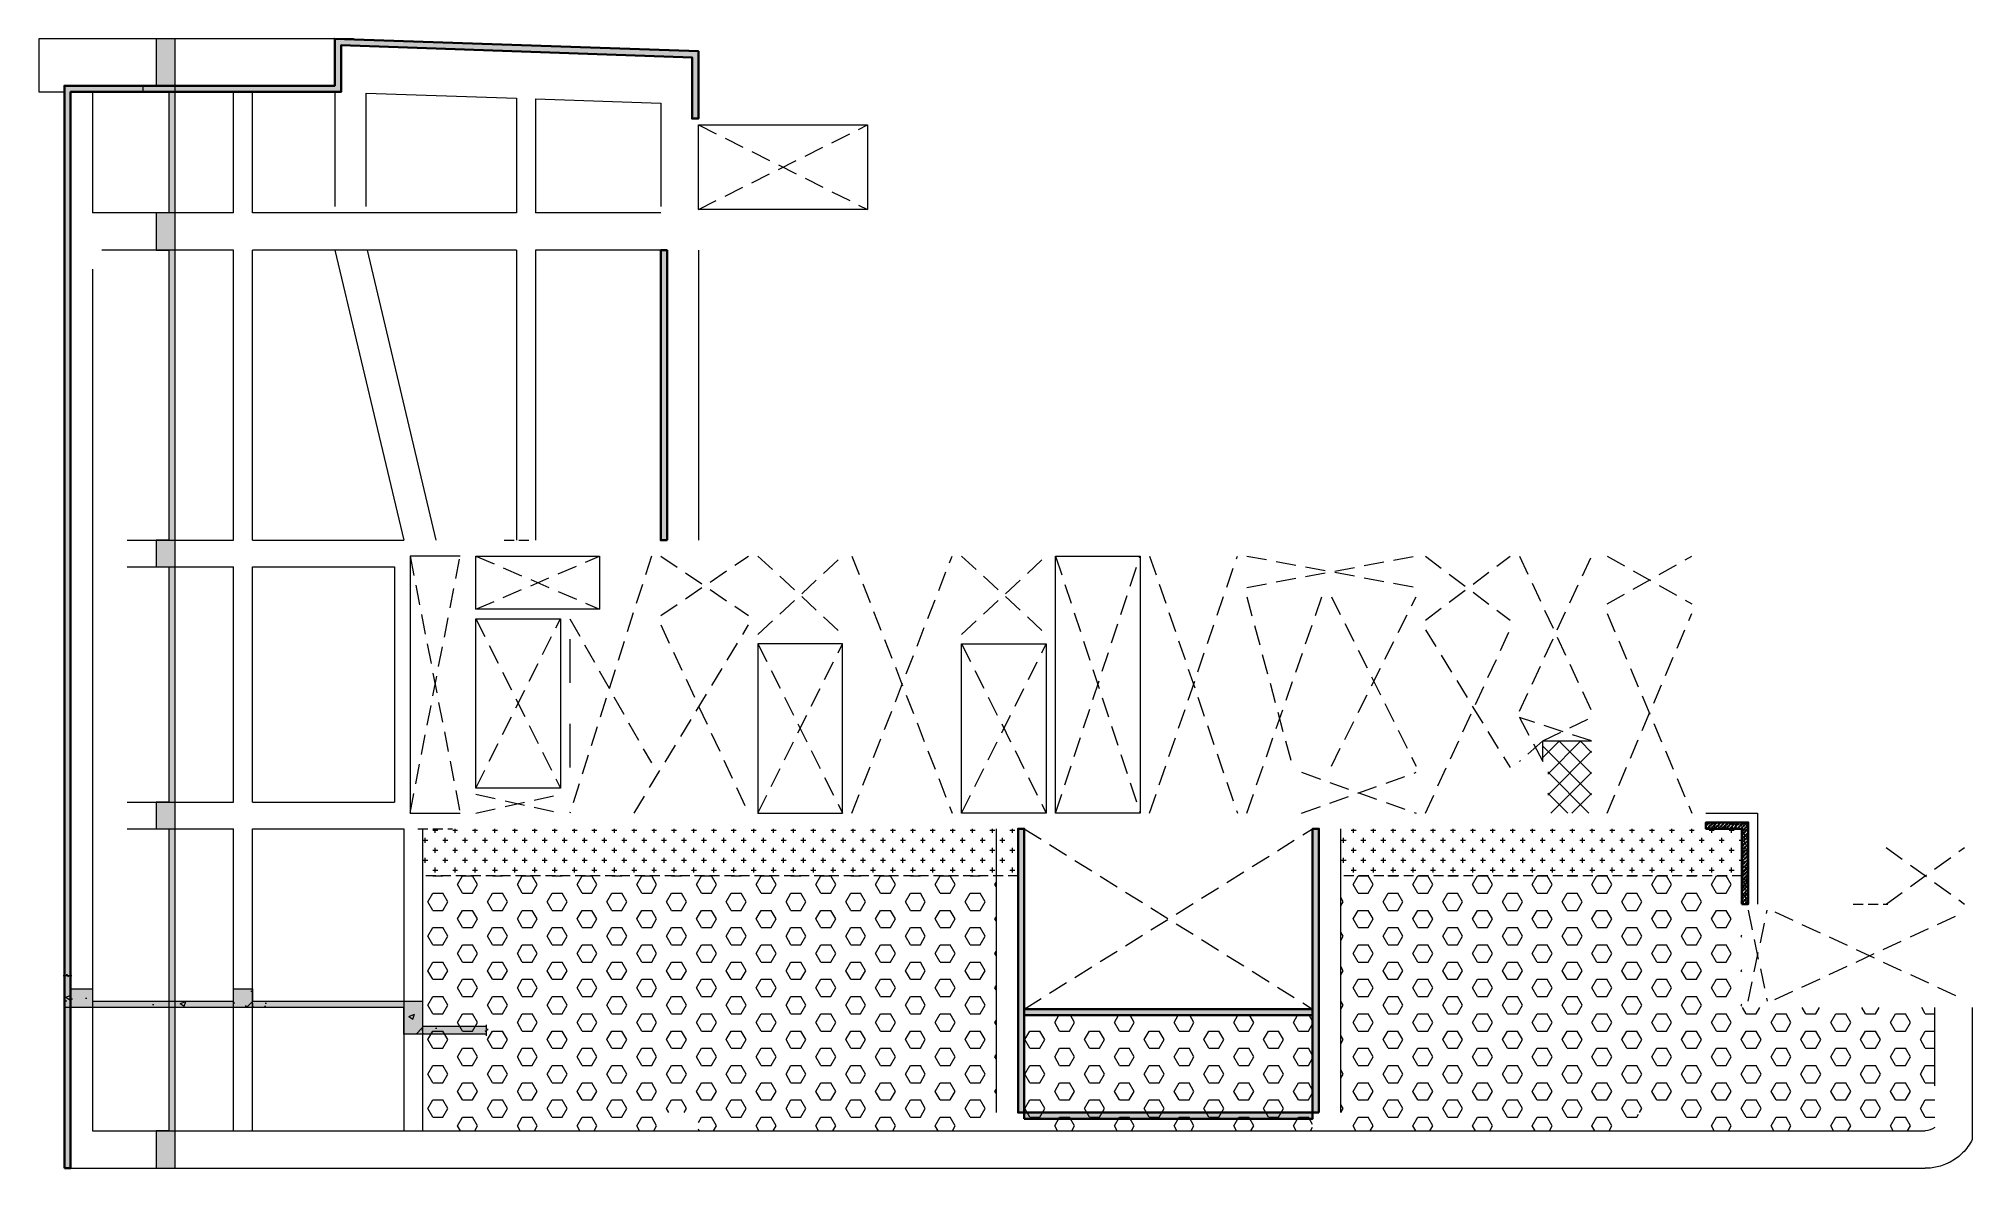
# Model space of a CAD drawing. Header units: millimetres. Extents: x 130300 to 192000, y 8270 to 44300.
import ezdxf

# ---------------------------------------------------------------- set-up
doc = ezdxf.new("R2010")
doc.units = ezdxf.units.MM
doc.linetypes.add('DASHED2', pattern=[9.525, 6.35, -3.175])
doc.linetypes.add('HIDDEN2', pattern=[4.7625, 3.175, -1.5875])
for name, color, linetype, lineweight in [('NDC_S_BEAM', 3, 'HIDDEN2', 20), ('NDC_S_CONTINUOUS', 3, 'Continuous', 20), ('NDC_S_HATCH MATERIAL', 8, 'Continuous', 13), ('NDC_S_LEADER', 1, 'Continuous', 15), ('NDC_S_OPENING', 9, 'DASHED2', 13), ('NDC_S_SLAB', 2, 'Continuous', 20), ('NDC_S_WALL', 6, 'Continuous', 35)]:
    doc.layers.add(name, color=color, linetype=linetype, lineweight=lineweight)
pattern_1 = [(50, (0, 0), (143.45204, -12.55043), [15, -165]), (355, (0, 0), (-27.75027, 150.43843), [12, -132]), (100.4514, (11.95, -1.05), (115.70188, 137.88791), [12.74804, -140.22842]), (46.1842, (0, 40), (213.44821, -33.1038), [22.5, -247.5]), (96.6356, (17.79, 37.24), (186.93254, 194.82357), [19.12206, -210.3426]), (351.1842, (0, 40), (186.9324, 194.82372), [18, -198]), (21, (20, 30), (119.38141, -80.52378), [15, -165]), (326, (20, 30), (48.66307, 145.03001), [12, -132]), (71.4514, (29.95, 23.29), (168.04453, 64.5061), [12.74804, -140.22842]), (37.5, (0, 0), (2.431971, 66.578771), [0, -130.4, 0, -134, 0, -132.5]), (7.5, (0, 0), (52.613907, 78.882342), [0, -76.4, 0, -127.4, 0, -50.5]), (327.5, (-44.6, 0), (106.764487, -4.510974), [0, -50, 0, -156, 0, -207]), (317.5, (-64.6, 0), (116.637234, 20.020996), [0, -65, 0, -103.6, 0, -147]), (45, (0, 0), (-60.104076, 60.104076), []), (45, (0, 24.5), (-60.104076, 60.104076), [])]

msp = doc.modelspace()

# ---------------------------------------------------------------- hatches: boundary and pattern name
at = {"layer": 'NDC_S_HATCH MATERIAL', "ltscale": 100}
h = msp.add_hatch(dxfattribs=at)
h.set_pattern_fill('BT-01', color=256, scale=20, pattern_type=2)
h.set_pattern_definition(pattern_1)
h.paths.add_polyline_path([(131120, 8270), (131120, 42800), (139750, 42800), (139750, 44299), (151350, 43898), (151350, 41750), (151150, 41750), (151150, 43705), (139950, 44092), (139950, 42600), (131320, 42600), (131320, 8270)])
h = msp.add_hatch(dxfattribs=at)
h.set_pattern_fill('AR-CONC', color=256)
h.set_pattern_definition([(50, (40010, 0), (182.18467, -15.93909), [19.05, -209.55]), (355, (40010, 0), (-35.24342, 191.05685), [15.24, -167.6406]), (100.45144, (40025.18, -1.33), (146.94125, 175.11775), [16.19, -178.09024]), (46.1842, (40010, 50.8), (271.07904, -42.04233), [28.575, -314.325]), (96.63556, (40032.6, 47.3), (237.40413, 247.4261), [24.285, -267.1356]), (351.18415, (40010, 50.8), (237.4041, 247.4261), [22.86, -251.4597]), (21, (40035.4, 38.1), (151.6144, -102.2652), [19.05, -209.55]), (326, (40035.4, 38.1), (61.80203, 184.18797), [15.24, -167.64]), (71.45144, (40048.03, 29.58), (213.41642, 81.92277), [16.19, -178.08994]), (37.5, (40010, 0), (3.088603, 84.55504), [0, -165.608, 0, -170.18, 0, -168.275]), (7.5, (40010, 0), (66.81966, 100.180575), [0, -97.028, 0, -161.798, 0, -64.135]), (327.5, (39953.36, 0), (135.590595, -5.728744), [0, -63.5, 0, -198.12, 0, -262.89]), (317.5, (39927.96, 0), (148.12918, 25.42649), [0, -82.55, 0, -131.572, 0, -186.69])])
h.paths.add_polyline_path([(134650, 32670), (134650, 42800), (134650, 44300), (134050, 44300), (134050, 42800), (133628, 42800), (133628, 42600), (134050, 42600), (134450, 42600), (134450, 38750), (134050, 38750), (134050, 37550), (134450, 37550), (134450, 32070), (134450, 28300), (134050, 28300), (134050, 27450), (134450, 27450), (134450, 19950), (134050, 19950), (134050, 19100), (134450, 19100), (134450, 9470), (134050, 9470), (134050, 8270), (134650, 8270)])
h = msp.add_hatch(dxfattribs=at)
h.set_pattern_fill('BT-01', color=256, scale=20, pattern_type=2)
h.set_pattern_definition(pattern_1)
h.paths.add_polyline_path([(150350, 28300), (150350, 37550), (150150, 37550), (150150, 28300)])
h = msp.add_hatch(dxfattribs=at)
h.set_pattern_fill('ANSI37', color=256, scale=150)
h.paths.add_polyline_path([(179850, 21900), (178300, 21900), (178300, 21250), (178450, 21250), (178450, 19600), (179850, 19600)])
h = msp.add_hatch(dxfattribs=at)
h.set_pattern_fill('BT-01', color=256, scale=20, pattern_type=2)
h.set_pattern_definition(pattern_1)
h.paths.add_polyline_path([(184650, 16700), (184650, 19100), (183500, 19100), (183500, 19300), (184850, 19300), (184850, 16700)])
h = msp.add_hatch(dxfattribs=at)
h.set_pattern_fill('CROSS', color=256, scale=50)
h.paths.add_polyline_path([(161550, 19100), (149950, 19100), (147250, 19100), (143750, 19100), (142450, 19100), (142450, 17600), (161550, 17600)])
h = msp.add_hatch(dxfattribs=at)
h.set_pattern_fill('BT-01', color=256, scale=20, pattern_type=2)
h.set_pattern_definition(pattern_1)
h.paths.add_polyline_path([(161750, 10050), (161750, 19100), (161550, 19100), (161550, 10050)])
h = msp.add_hatch(dxfattribs=at)
h.set_pattern_fill('BT-01', color=256, scale=20, pattern_type=2)
h.set_pattern_definition([(50, (9400, 7e-10), (143.45204, -12.55043), [15, -165]), (355, (9400, 7e-10), (-27.75027, 150.43843), [12, -132]), (100.4514, (9411.95, -1.05), (115.70188, 137.88791), [12.74804, -140.22842]), (46.1842, (9400, 40), (213.44821, -33.1038), [22.5, -247.5]), (96.6356, (9417.79, 37.24), (186.93254, 194.82357), [19.12206, -210.3426]), (351.1842, (9400, 40), (186.9324, 194.82372), [18, -198]), (21, (9420, 30), (119.38141, -80.52378), [15, -165]), (326, (9420, 30), (48.66307, 145.03001), [12, -132]), (71.4514, (9429.95, 23.29), (168.04453, 64.5061), [12.74804, -140.22842]), (37.5, (9400, 7e-10), (2.431971, 66.57877), [0, -130.4, 0, -134, 0, -132.5]), (7.5, (9400, 7e-10), (52.613907, 78.882342), [0, -76.4, 0, -127.4, 0, -50.5]), (327.5, (9355.4, 7e-10), (106.764487, -4.510974), [0, -50, 0, -156, 0, -207]), (317.5, (9335.4, 7e-10), (116.637234, 20.020996), [0, -65, 0, -103.6, 0, -147]), (45, (9400, 7e-10), (-60.104076, 60.104076), []), (45, (9400, 24.5), (-60.104076, 60.104076), [])])
h.paths.add_polyline_path([(171150, 10050), (171150, 19100), (170950, 19100), (170950, 10050)])
h = msp.add_hatch(dxfattribs=at)
h.set_pattern_fill('CROSS', color=256, scale=50)
h.set_pattern_definition([(0, (29300, 3e-08), (317.5, 317.5), [158.75, -476.25]), (90, (29379.38, -79.37), (-317.5, 317.5), [158.75, -476.25])])
h.paths.add_polyline_path([(184650, 19100), (179250, 19100), (176550, 19100), (173050, 19100), (171750, 19100), (171750, 17600), (184650, 17600)])
h = msp.add_hatch(dxfattribs=at)
h.set_pattern_fill('HEX', color=256, scale=100)
h.paths.add_polyline_path([(150750, 17600), (142450, 17600), (142450, 9470), (150150, 9470), (150150, 10050), (150750, 10050)])
h.paths.add_polyline_path([(160850, 17600), (150750, 17600), (150750, 10050), (151350, 10050), (151350, 9470), (160550, 9470), (160550, 10050), (160850, 10050)])
h = msp.add_hatch(dxfattribs=at)
h.set_pattern_fill('HEX', color=256, scale=100)
h.paths.add_polyline_path([(181950, 17600), (171850, 17600), (171850, 10050), (172150, 10050), (172150, 9470), (181350, 9470), (181350, 10050), (181950, 10050)])
h.paths.add_polyline_path([(190800, 13400), (184650, 13400), (184650, 16700), (184650, 17600), (181950, 17600), (181950, 10050), (182550, 10050), (182550, 9470), (190500, 9470, 0.170404), (190800, 9575), (190800, 10900)])
h = msp.add_hatch(dxfattribs=at)
h.set_pattern_fill('AR-CONC', color=256)
h.paths.add_polyline_path([(144593, 12799), (142550, 12799), (142550, 13599), (137120, 13599), (137120, 13999), (136520, 13999), (136520, 13599), (132020, 13599), (132020, 13999), (131320, 13999), (131320, 14421), (131240, 14421), (131240, 14381), (131200, 14461), (131200, 14421), (131120, 14421), (131120, 13399), (141950, 13399), (141950, 12549), (144593, 12549), (144593, 12649), (144543, 12649), (144643, 12699), (144593, 12699)])
h = msp.add_hatch(dxfattribs=at)
h.set_pattern_fill('AR-CONC', color=256, scale=10)
h.paths.add_polyline_path([(142550, 13599), (137120, 13599), (137120, 13999), (136520, 13999), (136520, 13599), (132020, 13599), (132020, 13999), (131320, 13999), (131320, 14421), (131240, 14421), (131240, 14381), (131200, 14461), (131200, 14421), (131120, 14421), (131120, 13399), (141950, 13399), (141950, 12549), (144593, 12549), (144593, 12649), (144543, 12649), (144643, 12699), (144593, 12699), (144593, 12799), (142550, 12799)])
h = msp.add_hatch(dxfattribs=at)
h.set_pattern_fill('BT-01', color=256, scale=20, angle=-90, pattern_type=2)
h.set_pattern_definition([(320, (151700, 174900), (-12.55043, -143.45204), [15, -165]), (265, (151700, 174900), (150.43843, 27.75027), [12, -132]), (10.4514, (151698.95, 174888.05), (137.88791, -115.70188), [12.74804, -140.22842]), (316.1842, (151740, 174900), (-33.1038, -213.44821), [22.5, -247.5]), (6.6356, (151737.24, 174882.21), (194.82357, -186.93254), [19.12206, -210.3426]), (261.1842, (151740, 174900), (194.82372, -186.9324), [18, -198]), (291, (151730, 174880), (-80.52378, -119.38141), [15, -165]), (236, (151730, 174880), (145.03001, -48.66307), [12, -132]), (341.4514, (151723.29, 174870.05), (64.5061, -168.04453), [12.74804, -140.22842]), (307.5, (151700, 174900), (66.57877, -2.431971), [0, -130.4, 0, -134, 0, -132.5]), (277.5, (151700, 174900), (78.882342, -52.613907), [0, -76.4, 0, -127.4, 0, -50.5]), (237.5, (151700, 174944.6), (-4.510974, -106.764487), [0, -50, 0, -156, 0, -207]), (227.5, (151700, 174964.6), (20.020996, -116.637234), [0, -65, 0, -103.6, 0, -147]), (315, (151700, 174900), (60.104076, 60.104076), []), (315, (151724.5, 174900), (60.104076, 60.104076), [])])
h.paths.add_polyline_path([(161750, 13150), (170950, 13150), (170950, 13350), (161750, 13350)])
h = msp.add_hatch(dxfattribs=at)
h.set_pattern_fill('HEX', color=256, scale=100)
h.paths.add_polyline_path([(170950, 13150), (161750, 13150), (161750, 9470), (170950, 9470)])
h = msp.add_hatch(dxfattribs=at)
h.set_pattern_fill('BT-01', color=256, scale=20, angle=-90, pattern_type=2)
h.set_pattern_definition([(320, (151700, 171600), (-12.55043, -143.45204), [15, -165]), (265, (151700, 171600), (150.43843, 27.75027), [12, -132]), (10.4514, (151698.95, 171588.05), (137.88791, -115.70188), [12.74804, -140.22842]), (316.1842, (151740, 171600), (-33.1038, -213.44821), [22.5, -247.5]), (6.6356, (151737.24, 171582.21), (194.82357, -186.93254), [19.12206, -210.3426]), (261.1842, (151740, 171600), (194.82372, -186.9324), [18, -198]), (291, (151730, 171580), (-80.52378, -119.38141), [15, -165]), (236, (151730, 171580), (145.03001, -48.66307), [12, -132]), (341.4514, (151723.29, 171570.05), (64.5061, -168.04453), [12.74804, -140.22842]), (307.5, (151700, 171600), (66.57877, -2.431971), [0, -130.4, 0, -134, 0, -132.5]), (277.5, (151700, 171600), (78.882342, -52.613907), [0, -76.4, 0, -127.4, 0, -50.5]), (237.5, (151700, 171644.6), (-4.510974, -106.764487), [0, -50, 0, -156, 0, -207]), (227.5, (151700, 171664.6), (20.020996, -116.637234), [0, -65, 0, -103.6, 0, -147]), (315, (151700, 171600), (60.104076, 60.104076), []), (315, (151724.5, 171600), (60.104076, 60.104076), [])])
h.paths.add_polyline_path([(161750, 9850), (170950, 9850), (170950, 10050), (161750, 10050)])

# ---------------------------------------------------------------- linework, layer by layer
at = {"layer": 'NDC_S_BEAM', "ltscale": 100}
for p, q in [((145150, 28300), (145950, 28300)), ((142400, 19100), (143500, 19100)), ((188200, 16700), (189300, 16700))]:
    msp.add_line(p, q, dxfattribs=at)
for points in [[(161550, 17600), (142550, 17600)], [(184650, 17600), (171850, 17600)]]:
    msp.add_lwpolyline(points, dxfattribs=at)
at = {"layer": 'NDC_S_CONTINUOUS', "ltscale": 100}
for p, q in [((136520, 38750), (136520, 42600)), ((137120, 38750), (137120, 42600)), ((145550, 42398), (145550, 38750)), ((146150, 42377), (146150, 38750)), ((136520, 38750), (132020, 38750)), ((145550, 38750), (137120, 38750)), ((150150, 38750), (146150, 38750)), ((136520, 37550), (132320, 37550)), ((136520, 28300), (136520, 37550)), ((137120, 28300), (137120, 37550)), ((145550, 37550), (137120, 37550)), ((139750, 37550), (141950, 28300)), ((140778, 37550), (142978, 28300)), ((145550, 37550), (145550, 28300)), ((150150, 37550), (146150, 37550)), ((146150, 37550), (146150, 28300)), ((133120, 28300), (136520, 28300)), ((137120, 28300), (141950, 28300)), ((133120, 27450), (136520, 27450)), ((136520, 19950), (136520, 27450)), ((137120, 19950), (137120, 27450)), ((137120, 27450), (141650, 27450)), ((141650, 27450), (141650, 19950)), ((133120, 19950), (136520, 19950)), ((137120, 19950), (141650, 19950)), ((133120, 19100), (136520, 19100)), ((136520, 9470), (136520, 19100)), ((137120, 9470), (137120, 19100)), ((137120, 19100), (141950, 19100))]:
    msp.add_line(p, q, dxfattribs=at)
at = {"layer": 'NDC_S_LEADER', "ltscale": 100}
for points in [[(134650, 44300), (134050, 44300), (134050, 42800), (133628, 42800), (133628, 42600), (134050, 42600), (134050, 42600), (134450, 42600), (134450, 38750), (134050, 38750), (134050, 37550), (134450, 37550), (134450, 32070), (134450, 32070), (134450, 28300), (134050, 28300), (134050, 27450), (134450, 27450), (134450, 19950), (134050, 19950), (134050, 19100), (134450, 19100), (134450, 9470), (134050, 9470), (134050, 8270), (134650, 8270), (134650, 32670), (134650, 32670), (134650, 42800), (134650, 44300)], [(131080, 14421), (131200, 14421), (131200, 14461), (131240, 14381), (131240, 14421), (131360, 14421)], [(144593, 12549), (141950, 12549), (141950, 13399), (131120, 13399), (131120, 14421)], [(131320, 14421), (131320, 13999), (132020, 13999), (132020, 13599), (136520, 13599), (136520, 13999), (137120, 13999), (137120, 13599), (142550, 13599), (142550, 12799), (144593, 12799)], [(144593, 12499), (144593, 12649), (144543, 12649), (144643, 12699), (144593, 12699), (144593, 12849)]]:
    msp.add_lwpolyline(points, dxfattribs=at)
at = {"layer": 'NDC_S_OPENING', "ltscale": 100}
for p, q in [((151350, 41550), (156750, 38850)), ((151350, 38850), (156750, 41550)), ((142150, 19600), (143750, 27800)), ((142150, 27800), (143750, 19600)), ((144250, 27800), (148200, 26100)), ((144250, 26100), (148200, 27800)), ((149850, 27800), (147250, 19600)), ((150150, 27800), (152950, 25900)), ((150150, 25900), (152950, 27800)), ((153250, 27800), (155950, 25300)), ((153250, 25300), (155950, 27800)), ((156250, 27800), (159450, 19600)), ((156250, 19600), (159450, 27800)), ((159750, 27800), (162450, 25300)), ((159750, 25300), (162450, 27800)), ((162750, 27800), (165450, 19600)), ((162750, 19600), (165450, 27800)), ((165750, 27800), (168550, 19600)), ((165750, 19600), (168550, 27800)), ((168850, 27800), (174250, 26800)), ((168850, 26800), (174250, 27800)), ((174550, 27800), (177250, 25750)), ((174550, 25750), (177250, 27800)), ((177550, 27800), (179850, 22850)), ((177550, 22850), (179850, 27800)), ((180350, 27800), (183050, 26270)), ((180350, 26270), (183050, 27800)), ((168850, 26500), (170300, 21100)), ((168850, 19600), (171250, 26500)), ((171550, 26500), (174250, 21100)), ((171550, 21100), (174250, 26500)), ((180350, 25970), (183050, 19600)), ((180350, 19600), (183050, 25970)), ((144250, 25800), (146950, 20400)), ((144250, 20400), (146950, 25800)), ((147250, 25800), (149850, 21200)), ((149300, 19600), (152950, 25600)), ((150150, 25600), (152950, 19600)), ((174550, 25450), (177250, 21050)), ((174550, 19600), (177250, 25450)), ((153250, 25000), (155950, 19600)), ((153250, 19600), (155950, 25000)), ((159750, 25000), (162450, 19600)), ((159750, 19600), (162450, 25000)), ((177550, 22650), (178300, 21250)), ((179850, 21900), (177550, 22650)), ((178300, 21900), (179850, 22650)), ((178300, 21900), (177550, 21250)), ((170600, 20900), (174250, 19600)), ((170600, 19600), (174250, 20900)), ((144250, 19600), (146950, 20200)), ((144250, 20200), (146950, 19600)), ((161750, 19100), (170950, 13350)), ((161750, 13350), (170950, 19100)), ((189250, 18500), (191750, 16700)), ((189250, 16700), (191750, 18500)), ((184850, 16500), (185450, 13600)), ((184850, 13600), (185450, 16500)), ((185700, 16450), (191750, 13650)), ((185700, 13650), (191750, 16450))]:
    msp.add_line(p, q, dxfattribs=at)
at = {"layer": 'NDC_S_SLAB', "ltscale": 100}
for p, q in [((132020, 42600), (132020, 38750)), ((139750, 42600), (139750, 38950)), ((151350, 37550), (151350, 28300)), ((132020, 36949), (132020, 9470)), ((147250, 25150), (147250, 23750)), ((147250, 22450), (147250, 21050)), ((141950, 19100), (141950, 9470)), ((142550, 19100), (142550, 9470)), ((160850, 19100), (160850, 10050)), ((171850, 10050), (171850, 19100)), ((190800, 10900), (190800, 13400)), ((192000, 13400), (192000, 9193)), ((132020, 9470), (190500, 9470)), ((131120, 8270), (190500, 8270))]:
    msp.add_line(p, q, dxfattribs=at)
for points in [[(140350, 44300), (130300, 44300), (130300, 42600), (131120, 42600)], [(140750, 38950), (140750, 42564), (145550, 42398)], [(146150, 42377), (150150, 42239), (150150, 38950)], [(143750, 27800), (142150, 27800), (142150, 19600), (143750, 19600)], [(178300, 21250), (178300, 21900), (179850, 21900)], [(183500, 19600), (185150, 19600), (185150, 16700)]]:
    msp.add_lwpolyline(points, dxfattribs=at)
for points in [[(151350, 41550), (156750, 41550), (156750, 38850), (151350, 38850)], [(144250, 27800), (148200, 27800), (148200, 26100), (144250, 26100)], [(162750, 27800), (165450, 27800), (165450, 19600), (162750, 19600)], [(144250, 25800), (146950, 25800), (146950, 20400), (144250, 20400)], [(155950, 25000), (153250, 25000), (153250, 19600), (155950, 19600)], [(159750, 25000), (162450, 25000), (162450, 19600), (159750, 19600)]]:
    msp.add_lwpolyline(points, close=True, dxfattribs=at)
for points in [[(190800, 9575, -0.170404), (190500, 9470)], [(192000, 9193, -0.079731), (191688, 8762, -0.198912), (190500, 8270)]]:
    msp.add_lwpolyline(points, format="xyb", dxfattribs=at)
at = {"layer": 'NDC_S_WALL', "ltscale": 100}
msp.add_lwpolyline([(131120, 8270), (131120, 42800), (139750, 42800), (139750, 44299), (151350, 43898), (151350, 41750), (151150, 41750), (151150, 43705), (139950, 44092), (139950, 42600), (131320, 42600), (131320, 8270), (131120, 8270)], dxfattribs=at)
for points in [[(150350, 28300), (150350, 37550), (150150, 37550), (150150, 28300)], [(184650, 16700), (184650, 19100), (183500, 19100), (183500, 19300), (184850, 19300), (184850, 16700)], [(161750, 10050), (161750, 19100), (161550, 19100), (161550, 10050)], [(171150, 10050), (171150, 19100), (170950, 19100), (170950, 10050)], [(161750, 13150), (170950, 13150), (170950, 13350), (161750, 13350)], [(161750, 9850), (170950, 9850), (170950, 10050), (161750, 10050)]]:
    msp.add_lwpolyline(points, close=True, dxfattribs=at)

doc.saveas('drawing.dxf')
